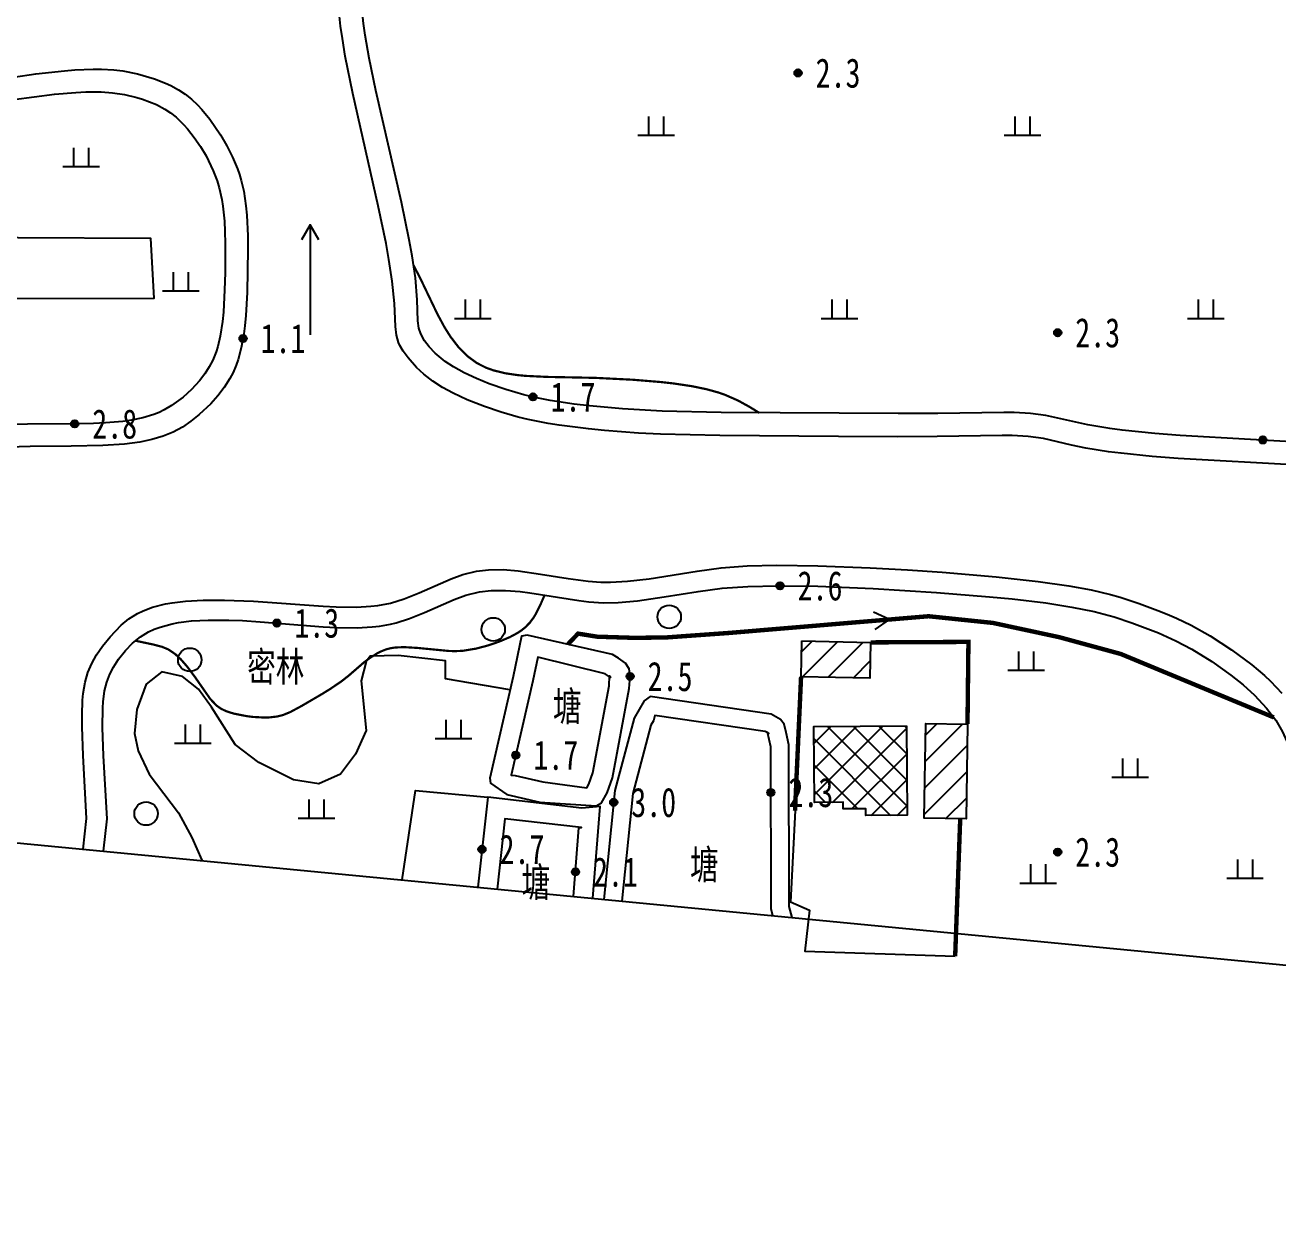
# Model space of a CAD drawing. Header units: metres. Extents: x 494039 to 619385, y 3351420 to 3402703.
# Drawn here: x 589668.6 to 589839.6, y 3392413.3 to 3392576.8 of the extents above; entities that cross this region are included whole.
import ezdxf
from ezdxf.enums import TextEntityAlignment as Align

# ---------------------------------------------------------------- set-up
doc = ezdxf.new("R2010")
doc.units = ezdxf.units.M
for name, pattern in [('2430', [0]), ('2450', [0]), ('8521', [0]), ('9610', [0])]:
    doc.linetypes.add(name, pattern=pattern)
for name, color, linetype in [('210100', 130, 'Continuous'), ('220200', 130, 'Continuous'), ('230102', 141, 'Continuous'), ('261301', 141, 'Continuous'), ('310300', 8, 'Continuous'), ('310500', 8, 'Continuous'), ('330400', 8, 'Continuous'), ('380201', 8, '2430'), ('380202', 8, '2450'), ('720100', 8, 'Continuous'), ('760201', 8, '8521'), ('810100', 8, '9610'), ('810302', 8, 'Continuous'), ('810501', 8, 'Continuous'), ('范围线', 8, 'Continuous')]:
    doc.layers.add(name, color=color, linetype=linetype)
doc.layers.add('710101', color=8, linetype='Continuous', lineweight=0)
pattern_1 = [(45, (0, 0), (-1.767766953, 1.767766953), [])]

# ---------------------------------------------------------------- blocks, each defined once
blk = doc.blocks.new('gu')
at = {"flags": 128}
for points in [[(3.75, 0), (-3.75, 0)], [(2.711, -0.6), (3.75, 0), (3.75, 0), (2.711, 0.6)]]:
    blk.add_lwpolyline(points, dxfattribs=at)
blk = doc.blocks.new('p_point')
for radius in [0.25, 0.2, 0.15, 0.1, 0.05]:
    blk.add_circle((0, 0), radius)
blk.add_point((0, 0))
blk = doc.blocks.new('vm')
at = {"linetype": 'Continuous'}
for p, q in [((-0.5, 0), (-0.5, 1.3)), ((0.5, 1.3), (0.5, 0)), ((1.25, 0), (-1.25, 0))]:
    blk.add_line(p, q, dxfattribs=at)
blk = doc.blocks.new('v1')
blk.add_circle((0, 0), 0.8)
blk = doc.blocks.new('1-3&1-4')
at = {"layer": '310300', "linetype": 'Continuous'}
h = blk.add_hatch(dxfattribs=at)
h.set_pattern_fill('ANSI31', color=8, scale=20, style=0)
h.set_pattern_definition(pattern_1)
h.paths.add_polyline_path([(589774.6082, 3392492.7845), (589784.0025, 3392492.592), (589783.9027, 3392487.7199), (589774.5083, 3392487.9124)])
h = blk.add_hatch(dxfattribs=at)
h.set_pattern_fill('ANSI31', color=8, scale=20, style=0)
h.set_pattern_definition(pattern_1)
h.paths.add_polyline_path([(589797.2159, 3392481.4426), (589797.0112, 3392468.5052), (589791.3173, 3392468.5953), (589791.522, 3392481.5327)])
at = {"layer": '310500', "linetype": 'Continuous'}
h = blk.add_hatch(dxfattribs=at)
h.set_pattern_fill('ANSI37', color=8, scale=20, style=0)
h.set_pattern_definition([(45, (0, 0), (-1.767766953, 1.767766953), []), (135, (0, 0), (-1.767766953, -1.767766953), [])])
h.paths.add_polyline_path([(589788.8867, 3392481.2072), (589788.9777, 3392469.0065), (589783.3503, 3392468.9645), (589783.3434, 3392469.896), (589780.2556, 3392469.873), (589780.2489, 3392470.7765), (589776.3362, 3392470.7474), (589776.2589, 3392481.1131)])
at = {"layer": '210100', "color": 141, "linetype": 'Continuous', "elevation": 0.8, "flags": 128}
for points in [[(589842.3729, 3392516.7912), (589825.9548, 3392517.6972), (589822.4256, 3392517.9653), (589818.1686, 3392518.3891), (589816.4721, 3392518.6022), (589813.3783, 3392519.0919), (589811.4261, 3392519.498), (589807.579, 3392520.4082), (589805.4786, 3392520.6905), (589803.3238, 3392520.8066), (589801.9447, 3392520.8216), (589793.083, 3392520.6715), (589787.682, 3392520.6517), (589779.5921, 3392520.6733), (589763.422, 3392520.8067), (589755.3365, 3392521.0002), (589752.3306, 3392521.1434), (589747.683, 3392521.4937), (589745.5181, 3392521.7092), (589741.5142, 3392522.2154), (589739.9834, 3392522.4587), (589737.2483, 3392522.9955), (589735.9102, 3392523.3204), (589733.5907, 3392523.9818), (589731.3015, 3392524.7531), (589728.9467, 3392525.6835), (589727.0299, 3392526.5743), (589725.5703, 3392527.372), (589724.2731, 3392528.212), (589723.0458, 3392529.1737), (589722.0358, 3392530.1142), (589720.8758, 3392531.4024), (589720.2169, 3392532.3078), (589719.7716, 3392533.0985), (589719.5931, 3392533.5099), (589719.3041, 3392534.5134), (589719.1457, 3392535.6784), (589719.0143, 3392538.844), (589718.726, 3392541.8529), (589718.2787, 3392544.8217), (589717.8765, 3392547.0314), (589716.811, 3392552.1555), (589713.3514, 3392567.4586), (589712.3227, 3392572.5873), (589711.9205, 3392574.987), (589711.6838, 3392576.6679), (589711.3439, 3392579.8569)], [(589667.031, 3392569.7164), (589670.0985, 3392570.1377), (589674.0116, 3392570.5833), (589675.4119, 3392570.6962), (589677.937, 3392570.7999), (589679.0616, 3392570.7909), (589680.7521, 3392570.6914), (589681.9564, 3392570.5453), (589683.9529, 3392570.1658), (589686.2942, 3392569.493), (589687.7946, 3392568.9048), (589688.5189, 3392568.5638), (589689.5641, 3392567.9861), (589690.4549, 3392567.3888), (589691.3258, 3392566.6861), (589692.1446, 3392565.9136), (589692.7279, 3392565.2954), (589693.8226, 3392563.9769), (589695.2978, 3392561.8415), (589696.1699, 3392560.3405), (589696.944, 3392558.7933), (589697.6035, 3392557.2093), (589697.883, 3392556.4056), (589698.1167, 3392555.6202), (589698.4577, 3392554.134), (589698.7566, 3392552.1273), (589698.875, 3392550.8615), (589699.0059, 3392548.0531), (589699.025, 3392546.2522), (589698.9166, 3392540.307), (589698.7422, 3392537.1964), (589698.6087, 3392535.7966), (589698.4674, 3392534.6874), (589698.1238, 3392532.7778), (589697.7006, 3392531.1847), (589697.432, 3392530.4079), (589697.0016, 3392529.3974), (589696.5667, 3392528.571), (589695.8039, 3392527.3764), (589694.9314, 3392526.2366), (589693.9694, 3392525.1554), (589692.3906, 3392523.6591), (589691.2629, 3392522.7618), (589690.083, 3392521.9636), (589688.8544, 3392521.2865), (589687.4894, 3392520.7204), (589685.9008, 3392520.2533), (589684.2699, 3392519.9233), (589682.188, 3392519.6519), (589679.2188, 3392519.4498), (589674.9171, 3392519.3583), (589669.3015, 3392519.3245), (589664.7717, 3392519.1699)], [(589676.5594, 3392464.3898), (589677.0186, 3392468.5839), (589676.5309, 3392477.1762), (589676.4116, 3392481.0814), (589676.3951, 3392482.6608), (589676.4658, 3392484.7061), (589676.5535, 3392485.6376), (589676.8074, 3392487.1589), (589677.1831, 3392488.4809), (589677.718, 3392489.7273), (589678.3735, 3392490.8813), (589679.2018, 3392492.0782), (589680.2419, 3392493.3651), (589681.7583, 3392494.9504), (589682.8031, 3392495.8077), (589683.9532, 3392496.5201), (589684.7593, 3392496.9077), (589686.0184, 3392497.3778), (589687.7747, 3392497.8314), (589688.6801, 3392497.9965), (589690.5347, 3392498.2266), (589692.9166, 3392498.3645), (589695.8384, 3392498.3708), (589699.7911, 3392498.2048), (589709.2941, 3392497.5151), (589711.0706, 3392497.4236), (589713.8261, 3392497.397), (589715.8, 3392497.5137), (589716.7764, 3392497.6303), (589718.4655, 3392497.9527), (589720.3378, 3392498.5238), (589722.4102, 3392499.3553), (589726.755, 3392501.2562), (589728.3684, 3392501.8406), (589730.2362, 3392502.3176), (589731.8766, 3392502.5129), (589733.8745, 3392502.5236), (589735.8963, 3392502.3596), (589738.9586, 3392501.9182), (589742.7256, 3392501.29), (589745.4661, 3392500.9343), (589747.1736, 3392500.8195), (589748.4988, 3392500.8097), (589750.8091, 3392500.9354), (589753.7685, 3392501.2815), (589760.3276, 3392502.3278), (589763.6118, 3392502.7653), (589767.1558, 3392503.0265), (589771.2177, 3392503.1222), (589776.8142, 3392503.0471), (589783.9457, 3392502.7636), (589789.0414, 3392502.4784), (589793.7751, 3392502.1554), (589801.1263, 3392501.5422), (589806.8759, 3392500.9207), (589811.0268, 3392500.3263), (589814.1105, 3392499.7473), (589816.7171, 3392499.1179), (589818.0306, 3392498.7469), (589820.6349, 3392497.9128), (589823.2074, 3392496.961), (589824.4804, 3392496.4393), (589825.7432, 3392495.8845), (589827.7392, 3392494.9189), (589830.3194, 3392493.4788), (589833.2248, 3392491.5988), (589835.9903, 3392489.5325), (589837.7271, 3392488.053), (589838.5539, 3392487.2802), (589840.1032, 3392485.6596)]]:
    blk.add_lwpolyline(points, dxfattribs=at)
at = {"layer": '220200', "color": 141, "linetype": 'Continuous', "const_width": 0.6, "flags": 128}
blk.add_lwpolyline([(589839.0074, 3392482.3611), (589818.1325, 3392491.0107), (589809.7343, 3392493.3015), (589800.684, 3392495.2473), (589791.9092, 3392496.1597), (589764.7101, 3392493.8822), (589756.0653, 3392493.2643), (589751.6753, 3392493.2128), (589746.6803, 3392493.3695), (589744.0784, 3392493.7875), (589742.6796, 3392492.3259)], dxfattribs=at)
at = {"layer": '230102', "color": 141, "linetype": 'Continuous', "flags": 128}
blk.add_lwpolyline([(589737.9119, 3392487.3613), (589734.9503, 3392474.4878), (589735.5177, 3392474.4193), (589739.2594, 3392473.5489), (589745.2603, 3392472.7549), (589745.5427, 3392473.2381), (589746.0829, 3392474.8077), (589748.3118, 3392486.6518), (589748.376, 3392488.0247), (589748.5077, 3392487.8229), (589747.7554, 3392488.3156), (589738.6111, 3392490.5951)], close=True, dxfattribs=at)
for points in [[(589770.6654, 3392455.3086), (589770.4228, 3392456.2383), (589770.3669, 3392478.3649), (589769.9087, 3392480.3499), (589770.1004, 3392480.151), (589769.6153, 3392480.4344), (589754.5611, 3392482.6106), (589754.3858, 3392481.9105), (589754.028, 3392481.2982), (589751.5517, 3392471.9544), (589750.0499, 3392457.298)], [(589743.4579, 3392457.9341), (589744.2038, 3392467.3028), (589744.5416, 3392467.33), (589734.0942, 3392468.5278), (589733.0256, 3392458.9408)]]:
    blk.add_lwpolyline(points, dxfattribs=at)
at = {"layer": '310300', "color": 8, "linetype": 'Continuous', "flags": 128}
for points, elevation in [([(589774.6082, 3392492.7845), (589784.0025, 3392492.592), (589783.9027, 3392487.7199), (589774.5083, 3392487.9124)], 6.5119), ([(589797.2159, 3392481.4426), (589797.0112, 3392468.5052), (589791.3173, 3392468.5953), (589791.522, 3392481.5327)], 7.2369)]:
    blk.add_lwpolyline(points, close=True, dxfattribs=dict(at, elevation=elevation))
at = {"layer": '310500', "color": 8, "linetype": 'Continuous', "elevation": 14.6034, "flags": 128}
blk.add_lwpolyline([(589788.8867, 3392481.2072), (589788.9777, 3392469.0065), (589783.3503, 3392468.9645), (589783.3434, 3392469.896), (589780.2556, 3392469.873), (589780.2489, 3392470.7765), (589776.3362, 3392470.7474), (589776.2589, 3392481.1131)], close=True, dxfattribs=at)
at = {"layer": '330400', "color": 8, "linetype": 'Continuous', "flags": 128}
blk.add_lwpolyline([(589595.4153, 3392548.213), (589685.7281, 3392547.7329), (589686.1723, 3392539.4844), (589595.682, 3392539.34)], close=True, dxfattribs=at)
at = {"layer": '380201', "color": 8, "linetype": '2430', "const_width": 0.6, "elevation": 5.9848, "flags": 128}
blk.add_lwpolyline([(589797.2159, 3392481.4426), (589797.3432, 3392492.6578), (589784.0025, 3392492.592)], dxfattribs=at)
at = {"layer": '380201', "color": 8, "linetype": '2430', "const_width": 0.6, "flags": 128}
for points in [[(589774.5083, 3392487.9124), (589773.6808, 3392469.6442)], [(589795.5326, 3392449.7882), (589796.222, 3392468.5177)]]:
    blk.add_lwpolyline(points, dxfattribs=at)
at = {"layer": '380202', "color": 8, "linetype": '2450', "flags": 128}
blk.add_lwpolyline([(589773.6808, 3392469.6442), (589773.0621, 3392457.2082), (589775.6547, 3392456.0563), (589775.0069, 3392450.4462), (589795.5326, 3392449.7882)], dxfattribs=at)
at = {"layer": '710101', "color": 8, "linetype": 'Continuous', "const_width": 0.3, "elevation": 2, "flags": 128}
for points in [[(589768.8329, 3392523.8924), (589767.402, 3392524.7633), (589765.8746, 3392525.6018), (589764.0496, 3392526.3982), (589763.2629, 3392526.6699), (589761.6583, 3392527.1184), (589759.608, 3392527.5435), (589757.1021, 3392527.916), (589755.4119, 3392528.1064), (589751.5697, 3392528.4227), (589746.3818, 3392528.6807), (589739.8291, 3392528.8098), (589736.9496, 3392528.949), (589735.8184, 3392529.0569), (589734.1562, 3392529.3056), (589732.5515, 3392529.6966), (589731.5245, 3392530.0631), (589730.2464, 3392530.7112), (589728.9914, 3392531.6397), (589727.7749, 3392532.8556), (589726.6541, 3392534.3176), (589725.8483, 3392535.6013), (589724.8847, 3392537.3843), (589722.576, 3392542.2071), (589721.6466, 3392544.0122)], [(589739.507, 3392499.0351), (589738.9442, 3392497.7352), (589738.3245, 3392496.4921), (589738.0455, 3392496.026), (589737.5196, 3392495.31), (589736.8798, 3392494.6497), (589736.2815, 3392494.1778), (589735.7958, 3392493.8619), (589734.755, 3392493.3048), (589733.2706, 3392492.6773), (589731.7215, 3392492.1537), (589730.1376, 3392491.7362), (589728.3365, 3392491.4431), (589727.3066, 3392491.3976), (589726.4774, 3392491.4183), (589722.146, 3392491.8391), (589720.3224, 3392491.9451), (589719.1323, 3392491.8933), (589718.5492, 3392491.8072), (589717.9098, 3392491.6455), (589717.1206, 3392491.3283), (589716.672, 3392491.0963), (589715.6805, 3392490.4724), (589714.8066, 3392489.8123), (589712.767, 3392488.0443), (589711.754, 3392487.251), (589710.2397, 3392486.2273), (589709.1583, 3392485.5579), (589706.3993, 3392483.9442), (589704.8243, 3392483.0932), (589703.8372, 3392482.6881), (589703.0491, 3392482.4848), (589701.9189, 3392482.3532), (589701.2275, 3392482.3376), (589699.7111, 3392482.4237), (589698.8905, 3392482.5257), (589697.0881, 3392482.8796), (589696.0891, 3392483.1961), (589695.3726, 3392483.5349), (589694.7639, 3392483.9622), (589693.8935, 3392484.8728), (589691.7933, 3392487.8873), (589690.7335, 3392489.3005), (589689.8588, 3392490.2995), (589689.1006, 3392491.0043), (589688.1531, 3392491.6398), (589687.3194, 3392491.9856), (589686.0605, 3392492.3151), (589683.6597, 3392492.8211)]]:
    blk.add_lwpolyline(points, dxfattribs=at)
at = {"layer": '760201', "color": 8, "linetype": '8521', "flags": 128}
for points in [[(589948.5402, 3393111.1023), (589971.9388, 3393123.0557), (589991.0439, 3393131.6399), (589993.8902, 3393133.0287), (589997.9671, 3393135.2883), (590002.3316, 3393137.534), (590007.0476, 3393139.1378), (590010.346, 3393139.8168), (590026.9465, 3393145.6285), (590040.5214, 3393149.1935), (590059.6474, 3393157.0536), (590063.0152, 3393157.5748), (590065.8047, 3393157.1161), (590066.7795, 3393156.5459), (590068.0059, 3393154.6654), (590069.3756, 3393151.5379), (590075.4776, 3393121.6707), (590076.2176, 3393112.2324), (590079.1758, 3393102.2869), (590080.1449, 3393097.694), (590080.4042, 3393096.2205), (590080.7207, 3393093.8183), (590080.8722, 3393091.7512), (590080.9057, 3393089.0896), (590080.482, 3393079.3959), (590080.4832, 3393076.7272), (590080.5824, 3393074.8958), (590080.9205, 3393071.6576), (590082.0306, 3393063.684), (590083.3051, 3393051.9115), (590084.4758, 3393043.8619), (590084.6151, 3393042.5197), (590084.7245, 3393040.5046), (590084.6772, 3393038.1004), (590084.4418, 3393035.2138), (590083.8836, 3393030.8816), (590082.5505, 3393021.7283), (590082.2074, 3393018.352), (590082.1126, 3393016.6436), (590082.0982, 3393013.778), (590082.1594, 3393011.9532), (590082.4515, 3393007.5182), (590082.8387, 3393003.3552), (590084.2948, 3392989.6438), (590084.5045, 3392987.1094), (590084.6932, 3392983.5688), (590084.6927, 3392980.5459), (590084.6059, 3392979.0408), (590084.3918, 3392977.1907), (590083.9913, 3392974.9506), (590083.6956, 3392973.6113), (590082.953, 3392970.7196), (590082.0433, 3392967.6209), (590079.7549, 3392960.3037), (590079.4166, 3392959.0784), (590078.8929, 3392956.8652), (590078.5933, 3392955.1335), (590078.4091, 3392953.3243), (590078.3317, 3392951.5045), (590078.3335, 3392949.677), (590078.3941, 3392947.8436), (590078.6353, 3392944.1652), (590079.2674, 3392937.7077), (590080.5789, 3392926.6193), (590081.396, 3392920.1546), (590082.5237, 3392911.8711), (590083.3819, 3392906.4914), (590084.2706, 3392901.7974), (590084.8013, 3392899.357), (590086.4256, 3392892.6465), (590087.1544, 3392889.2846), (590087.5297, 3392887.0456), (590087.6661, 3392885.9275), (590087.7893, 3392884.0675), (590087.7664, 3392882.5835), (590087.7042, 3392881.8433), (590087.592, 3392881.0464), (590087.3041, 3392879.7753), (590086.7263, 3392878.1648), (590084.8545, 3392874.5841), (590084.4424, 3392873.5929), (590084.1389, 3392872.5407), (590083.996, 3392871.8215), (590083.8251, 3392870.3497), (590083.7805, 3392869.4125), (590083.8164, 3392866.938), (590085.1655, 3392844.7452), (590085.8986, 3392830.7411), (590086.2179, 3392822.2073), (590086.2859, 3392817.4119), (590086.2106, 3392813.6925), (590085.9575, 3392810.3022), (590085.5635, 3392807.4955), (590084.2211, 3392799.7366), (590083.9699, 3392797.8448), (590083.6141, 3392794.258), (590083.352, 3392790.0266), (590083.2786, 3392787.7372), (590083.2507, 3392781.9664), (590083.3073, 3392777.6378), (590083.8329, 3392755.9933), (590084.695, 3392724.2427), (590084.9161, 3392716.7684), (590085.1545, 3392711.0546), (590085.4109, 3392707.8401), (590085.8121, 3392704.8966), (590086.3651, 3392702.3385), (590086.9831, 3392700.2356), (590087.615, 3392698.5175), (590088.2893, 3392697.0072), (590088.8716, 3392695.9057), (590090.5141, 3392693.2185), (590091.2184, 3392691.9186), (590091.6232, 3392690.9437), (590091.7777, 3392690.4426), (590091.9546, 3392689.5237), (590092.0126, 3392688.3552), (590091.8608, 3392686.5035), (590091.52, 3392684.5607), (590090.7602, 3392681.2054), (590090.2537, 3392678.662), (590090.0529, 3392677.2802), (590089.8071, 3392674.3664), (590089.7253, 3392671.44), (590089.7337, 3392669.2399), (590089.8913, 3392664.0966), (590090.0734, 3392660.4187), (590090.3373, 3392656.0044), (590090.9384, 3392647.9221), (590091.216, 3392644.9926), (590091.7097, 3392640.9105), (590092.3386, 3392637.002), (590092.8124, 3392634.4062), (590095.4632, 3392621.0107), (590096.3108, 3392616.4716), (590096.7532, 3392613.8747), (590097.3199, 3392609.9732), (590097.619, 3392607.0451), (590097.6991, 3392605.7439), (590097.7347, 3392603.7926), (590097.6687, 3392602.1779), (590097.5604, 3392600.8887), (590097.1964, 3392597.9892), (590096.0763, 3392590.5774), (590095.7992, 3392587.6719), (590095.7429, 3392585.8552), (590095.7616, 3392584.3605), (590095.9292, 3392581.3691), (590096.1007, 3392579.4995), (590096.3125, 3392577.631), (590096.8401, 3392573.9015), (590097.1557, 3392572.043), (590097.7462, 3392569.0842), (590098.8574, 3392564.688), (590100.6723, 3392558.2893), (590101.6134, 3392554.6902), (590102.1364, 3392552.2825), (590102.3483, 3392551.0744), (590102.5162, 3392549.8623), (590102.6456, 3392548.3921), (590102.6831, 3392546.359), (590102.6431, 3392545.0822), (590102.4001, 3392541.7485), (590101.8441, 3392535.5793), (590101.4226, 3392524.9034), (590100.8171, 3392517.8727), (590100.7699, 3392516.1557), (590100.8503, 3392512.0157), (590100.7283, 3392510.5835), (590100.5487, 3392509.6946), (590100.3662, 3392509.0932), (590099.9552, 3392508.0861), (590099.3106, 3392506.8659), (590098.5239, 3392505.6081), (590097.3421, 3392503.934), (590096.3765, 3392502.7565), (590095.3139, 3392501.6691), (590094.2658, 3392500.7952), (590093.2021, 3392500.0707), (590092.1482, 3392499.4928), (590091.3528, 3392499.1427), (590090.0102, 3392498.6878), (590088.4504, 3392498.3174), (590087.5673, 3392498.1647), (590085.5984, 3392497.9356), (590084.5163, 3392497.8622), (590081.1605, 3392497.8107), (590077.6935, 3392497.9512), (590075.6217, 3392498.0938), (590069.4265, 3392498.6599), (590058.4392, 3392499.8015), (590055.0052, 3392500.1176), (590050.8801, 3392500.4082), (590048.8145, 3392500.4916), (590044.0038, 3392500.4864), (590029.5461, 3392499.9927), (590025.6965, 3392499.9962), (590022.4907, 3392500.1491), (590018.4565, 3392500.5076), (590015.7695, 3392500.8043), (590005.9214, 3392502.0002), (590001.6399, 3392502.4647), (589995.3542, 3392502.9961), (589971.5762, 3392504.6612), (589964.7751, 3392505.2869), (589961.2465, 3392505.7432), (589958.6853, 3392506.1913), (589957.5334, 3392506.4417), (589955.7128, 3392506.9247), (589954.8924, 3392507.1886), (589953.6018, 3392507.7012), (589953.1159, 3392507.9428), (589952.3378, 3392508.4265), (589951.5828, 3392509.0963), (589950.751, 3392510.2), (589950.1549, 3392511.2488), (589948.9275, 3392513.912), (589948.3343, 3392514.8218), (589947.9991, 3392515.1878), (589947.3717, 3392515.7176), (589946.016, 3392516.5548), (589944.055, 3392517.4692), (589943.4362, 3392517.6941), (589942.2547, 3392518.0295), (589940.8477, 3392518.2698), (589939.9541, 3392518.3573), (589937.7864, 3392518.4613), (589927.4474, 3392518.704), (589919.7131, 3392518.7576), (589915.2185, 3392518.6753), (589913.2998, 3392518.5898), (589910.1185, 3392518.3364), (589907.5961, 3392517.9827), (589906.3458, 3392517.7331), (589904.0167, 3392517.0812), (589903.2622, 3392516.8055), (589901.9534, 3392516.2305), (589898.9901, 3392514.5719), (589898.2211, 3392514.2298), (589897.6208, 3392514.0298), (589896.5254, 3392513.7912), (589895.8836, 3392513.7077), (589894.2577, 3392513.6194), (589893.0064, 3392513.6286), (589890.5599, 3392513.778), (589887.4868, 3392514.1407), (589883.2598, 3392514.8217), (589874.8128, 3392516.3267), (589868.8266, 3392517.1984), (589860.2186, 3392518.2493), (589855.0476, 3392518.8245), (589851.0231, 3392519.2405), (589845.4442, 3392519.7326), (589826.2408, 3392520.8274), (589822.7717, 3392521.0917), (589818.3183, 3392521.541), (589816.655, 3392521.7554), (589813.6225, 3392522.249), (589807.9119, 3392523.553), (589805.8203, 3392523.8292), (589803.5887, 3392523.9485), (589802.1606, 3392523.9638), (589793.1592, 3392523.8151), (589787.7755, 3392523.7965), (589763.5919, 3392523.9498), (589755.5317, 3392524.1411), (589750.1404, 3392524.4445), (589745.6415, 3392524.8607), (589743.5496, 3392525.1115), (589740.2809, 3392525.6069), (589738.219, 3392526.0124), (589736.6796, 3392526.3808), (589734.2124, 3392527.0921), (589731.9341, 3392527.8813), (589730.2002, 3392528.579), (589728.5162, 3392529.3619), (589727.0665, 3392530.1629), (589725.9637, 3392530.8936), (589724.5609, 3392532.06), (589723.7566, 3392532.9032), (589723.1291, 3392533.7116), (589722.6065, 3392534.6655), (589722.3591, 3392535.4741), (589722.2175, 3392536.4782), (589722.1327, 3392539.3252), (589721.875, 3392542.34), (589721.4421, 3392545.3094), (589721.044, 3392547.5175), (589719.976, 3392552.6337), (589716.4782, 3392567.9028), (589715.5768, 3392572.2872), (589715.0383, 3392575.409), (589714.8119, 3392577.0177), (589714.4873, 3392580.0701), (589714.3875, 3392581.5096), (589714.3161, 3392584.0286), (589714.438, 3392587.1806), (589714.8925, 3392593.0101), (589714.9468, 3392594.0755), (589714.9081, 3392595.5506), (589714.6955, 3392596.9006), (589714.141, 3392599.6344), (589712.8814, 3392608.1598), (589711.9808, 3392613.1731), (589711.591, 3392615.0918), (589710.7982, 3392618.5225), (589710.3931, 3392620.0334), (589709.7785, 3392622.0357), (589708.4413, 3392625.8063), (589707.8306, 3392627.7735), (589707.4655, 3392629.3969), (589707.1669, 3392631.4637), (589706.4606, 3392638.9312), (589706.341, 3392640.5633), (589706.2217, 3392643.8443), (589706.2344, 3392646.106), (589706.2806, 3392646.8319), (589706.4845, 3392648.135), (589706.8032, 3392649.156), (589707.2036, 3392650.0215), (589707.5366, 3392650.5773), (589708.066, 3392651.2859), (589708.822, 3392652.0902), (589709.3166, 3392652.5375), (589710.3765, 3392653.3721), (589714.7878, 3392656.2995), (589716.067, 3392657.2621), (589716.8274, 3392657.9309), (589717.9187, 3392659.0537), (589719.3841, 3392660.8921), (589720.7721, 3392663.0448), (589721.7057, 3392664.7929), (589722.4705, 3392666.494), (589724.6784, 3392672.1603), (589725.4045, 3392673.7383), (589726.1188, 3392675.0213), (589726.8053, 3392676.023), (589727.7427, 3392677.0915), (589728.8853, 3392678.1315), (589731.2715, 3392680.1563), (589732.1606, 3392681.061), (589732.7873, 3392681.8554), (589733.6974, 3392683.3874), (589734.4535, 3392685.0941), (589734.9901, 3392686.6681), (589735.3674, 3392688.176), (589735.5441, 3392689.1958), (589735.655, 3392690.2104), (589735.713, 3392691.8468), (589735.6231, 3392693.695), (589735.4164, 3392695.3327), (589735.092, 3392696.9542), (589734.884, 3392697.7552), (589734.3677, 3392699.3293), (589733.331, 3392701.9636), (589733.0752, 3392702.9256), (589732.9794, 3392703.6206), (589732.9558, 3392704.7781), (589733.246, 3392708.0066), (589733.302, 3392709.2239), (589733.2438, 3392710.999), (589733.042, 3392712.7561), (589732.8139, 3392714.0245), (589732.3347, 3392716.0051), (589730.2624, 3392722.7563)], [(589679.3329, 3392464.1221), (589679.8122, 3392468.4998), (589679.326, 3392477.0948), (589679.2054, 3392480.9839), (589679.2174, 3392483.6465), (589679.2712, 3392484.4794), (589679.471, 3392485.98), (589679.762, 3392487.1702), (589680.1783, 3392488.2676), (589680.6802, 3392489.2342), (589681.3831, 3392490.3088), (589682.3062, 3392491.4634), (589683.2627, 3392492.4639), (589684.3681, 3392493.3702), (589685.4733, 3392494.0307), (589686.2479, 3392494.3875), (589687.0486, 3392494.6864), (589688.7164, 3392495.1361), (589689.5782, 3392495.2982), (589691.3467, 3392495.5201), (589693.6226, 3392495.6453), (589696.4189, 3392495.634), (589698.3075, 3392495.558), (589700.6811, 3392495.4117), (589709.2768, 3392494.733), (589711.1117, 3392494.6309), (589713.9557, 3392494.5877), (589715.9928, 3392494.692), (589717.0004, 3392494.8026), (589718.4965, 3392495.0603), (589719.237, 3392495.2377), (589721.076, 3392495.8315), (589723.1185, 3392496.67), (589727.1817, 3392498.445), (589728.7749, 3392499.0193), (589730.6193, 3392499.4867), (589732.2273, 3392499.6751), (589734.1854, 3392499.6836), (589736.1666, 3392499.5224), (589737.4968, 3392499.3507), (589744.2005, 3392498.2859), (589745.5422, 3392498.1317), (589747.5489, 3392498.0096), (589749.5465, 3392498.0436), (589752.199, 3392498.2722), (589755.834, 3392498.7888), (589760.4546, 3392499.5401), (589763.7605, 3392499.9772), (589767.26, 3392500.2302), (589771.2706, 3392500.3211), (589776.7962, 3392500.2467), (589784.3402, 3392499.9469), (589792.9998, 3392499.4156), (589800.2196, 3392498.8239), (589803.3049, 3392498.5189), (589807.9125, 3392497.9658), (589811.4681, 3392497.4087), (589814.4833, 3392496.7879), (589817.2064, 3392496.0612), (589819.6519, 3392495.2773), (589823.2643, 3392493.8935), (589825.628, 3392492.8175), (589827.8062, 3392491.6696), (589830.5421, 3392489.9954), (589833.1605, 3392488.1402), (589834.8162, 3392486.8081), (589836.375, 3392485.3951), (589838.0307, 3392483.6286), (589839.2639, 3392481.9915), (589840.1845, 3392480.39), (589840.7692, 3392479.0566), (589841.0571, 3392478.269), (589841.5457, 3392476.65), (589841.7984, 3392475.6151), (589842.1976, 3392473.5103), (589842.4905, 3392471.1705), (589842.644, 3392468.8775), (589842.6924, 3392465.7713), (589842.6523, 3392463.7073), (589842.4325, 3392459.0754), (589841.8078, 3392449.8289), (589841.7363, 3392448.4503)], [(589773.2937, 3392455.055), (589772.9011, 3392456.5595), (589772.8454, 3392478.633), (589772.4856, 3392480.2964), (589772.1857, 3392481.4406), (589771.7121, 3392482.0806), (589770.4486, 3392482.8189), (589753.9253, 3392485.2074), (589753.0894, 3392484.6058), (589751.7178, 3392482.2585), (589749.1054, 3392472.4011), (589747.5822, 3392457.5361)], [(589746.0905, 3392457.6801), (589747.0864, 3392470.1879), (589744.5865, 3392469.9867), (589731.7598, 3392471.4574), (589730.393, 3392459.1949)]]:
    blk.add_lwpolyline(points, dxfattribs=at)
for points in [[(589592.6882, 3392558.3279), (589601.7171, 3392558.8673), (589605.2008, 3392558.5567), (589608.6804, 3392558.3372), (589612.113, 3392558.321), (589615.0378, 3392558.4988), (589618.6854, 3392558.9069), (589623.7841, 3392559.6559), (589644.1558, 3392563.1329), (589652.4198, 3392564.4633), (589667.0907, 3392566.632), (589672.648, 3392567.3674), (589675.568, 3392567.6286), (589676.8979, 3392567.6921), (589679.0303, 3392567.6868), (589680.5341, 3392567.5765), (589682.2057, 3392567.3252), (589683.8566, 3392566.9398), (589684.6662, 3392566.6961), (589686.5402, 3392565.9605), (589687.7126, 3392565.3357), (589688.4658, 3392564.836), (589689.2257, 3392564.2313), (589690.2818, 3392563.2126), (589690.7759, 3392562.6616), (589691.702, 3392561.4922), (589692.5487, 3392560.2501), (589693.3159, 3392558.9519), (589694.3036, 3392556.9265), (589694.8347, 3392555.5377), (589695.1175, 3392554.6102), (589695.4706, 3392553.0283), (589695.6149, 3392552.1159), (589695.825, 3392550.045), (589695.8985, 3392548.653), (589695.9371, 3392547.0195), (589695.9095, 3392542.9959), (589695.8543, 3392540.6904), (589695.6865, 3392537.6282), (589695.5607, 3392536.3675), (589695.2535, 3392534.3842), (589694.9068, 3392532.9362), (589694.685, 3392532.229), (589694.2266, 3392531.0817), (589693.7586, 3392530.1839), (589693.1315, 3392529.2088), (589692.4176, 3392528.2781), (589691.3553, 3392527.1127), (589690.1902, 3392526.0469), (589688.6172, 3392524.888), (589687.6205, 3392524.3083), (589686.9209, 3392523.9735), (589686.1907, 3392523.6824), (589684.6908, 3392523.2286), (589683.1494, 3392522.91), (589681.9725, 3392522.7389), (589679.5798, 3392522.5234), (589677.9643, 3392522.4467), (589675.9301, 3392522.3993), (589668.9765, 3392522.3706), (589664.5572, 3392522.2282), (589661.7842, 3392522.0612), (589650.7663, 3392521.2314), (589648.0154, 3392521.0517), (589643.9308, 3392520.8776), (589639.3951, 3392520.8629), (589631.5472, 3392521.0511), (589616.0642, 3392521.5968), (589609.7717, 3392521.9098), (589605.7153, 3392522.232), (589603.9061, 3392522.4351), (589601.6358, 3392522.7716), (589597.914, 3392523.4992), (589596.2208, 3392523.744), (589595.4603, 3392523.7986), (589594.2605, 3392523.7787), (589592.9746, 3392523.5566), (589591.8934, 3392523.1946), (589590.5117, 3392522.564), (589587.4228, 3392520.9322), (589586.4109, 3392520.5039), (589585.3621, 3392520.2355), (589584.3534, 3392520.1841), (589583.898, 3392520.2199), (589582.9883, 3392520.3887), (589581.6671, 3392520.8602), (589580.4653, 3392521.5633), (589579.6555, 3392522.2639), (589578.7864, 3392523.3523), (589577.9616, 3392524.8485), (589577.4528, 3392526.0674), (589577.1243, 3392526.9939), (589576.7195, 3392528.4223), (589576.4901, 3392529.6924), (589576.422, 3392531.202), (589576.5383, 3392532.5309), (589576.8476, 3392534.1915), (589577.4594, 3392536.5132), (589579.1132, 3392542.2467), (589579.6765, 3392543.7404), (589580.3057, 3392545.0378), (589581.1264, 3392546.4257), (589582.5553, 3392548.3914), (589583.6244, 3392549.6099), (589585.5868, 3392551.5031), (589586.3326, 3392552.3191), (589586.701, 3392552.815), (589587.7263, 3392554.4006), (589588.4219, 3392555.3015), (589589.0293, 3392555.8819), (589589.9647, 3392556.583)], [(589735.2063, 3392487.9496), (589732.0405, 3392474.0537), (589732.1342, 3392473.3943), (589734.3759, 3392471.8422), (589738.8536, 3392470.8006), (589746.5495, 3392470.3023), (589747.28, 3392470.7234), (589748.0715, 3392472.0778), (589748.7657, 3392474.0948), (589751.0646, 3392486.3182), (589751.1714, 3392487.9516), (589751.0519, 3392488.9905), (589750.5408, 3392489.7737), (589749.6005, 3392490.4442), (589748.788, 3392490.919), (589737.1537, 3392493.5986), (589736.3482, 3392493.4636)]]:
    blk.add_lwpolyline(points, close=True, dxfattribs=at)
at = {"layer": '810100', "color": 8, "linetype": '9610', "flags": 128}
for points in [[(589734.7899, 3392486.1221), (589725.9773, 3392487.6135), (589725.9704, 3392490.0882), (589719.5498, 3392490.7877), (589715.7205, 3392490.6998), (589715.169, 3392490.0047), (589714.4893, 3392487.3497), (589715.1698, 3392480.5572), (589713.7057, 3392477.3486), (589711.6673, 3392474.617), (589708.7131, 3392473.2912), (589705.2639, 3392473.8533), (589700.5247, 3392476.1863), (589697.3119, 3392478.6449), (589694.0471, 3392483.7497), (589692.3049, 3392486.2182), (589690.1118, 3392487.9356), (589687.2893, 3392488.566), (589685.1603, 3392486.9019), (589683.8658, 3392483.4434), (589683.5378, 3392480.1469), (589684.0596, 3392477.8073), (589685.5381, 3392474.6181), (589689.5758, 3392469.3538), (589691.3677, 3392465.9864), (589692.7377, 3392462.8607), (589692.7319, 3392462.8291)], [(589720.079, 3392460.1902), (589721.8994, 3392472.4077), (589731.7598, 3392471.4574)]]:
    blk.add_lwpolyline(points, dxfattribs=at)
at = {"layer": '范围线', "color": 8, "flags": 128}
blk.add_lwpolyline([(580974.9971, 3398172.2884), (580158.1729, 3397748.7629), (583102.2681, 3395406.1495), (589376.9328, 3392493.3034), (594318.9563, 3392016.403), (594002.9657, 3392059.9931), (593709.5027, 3392110.274), (593489.39, 3392154.2585), (593446.55, 3392164.1073), (593184.0367, 3392224.4585), (592856.0894, 3392311.9807), (592630.9821, 3392379.424), (592345.2786, 3392474.0542), (592112.8421, 3392558.6278), (591835.9381, 3392668.5492), (591571.4074, 3392783.2499), (591303.4331, 3392909.9936), (591275.2655, 3392923.316), (591065.2798, 3393031.2284), (591019.813, 3393054.5939), (590886.2864, 3393127.1825), (590776.1303, 3393189.2284), (589711.9005, 3393302.4152), (583546.9224, 3396125.8295)], close=True, dxfattribs=at)
at = {"layer": '261301', "color": 141, "linetype": 'Continuous', "xscale": 2, "yscale": 2}
for p, rotation in [((589707.5301, 3392542.0667, 1.1), 90.0002104591497), ((589779.0994, 3392495.0871, 3.5569), 4.784197589342375)]:
    blk.add_blockref('gu', p, dxfattribs=dict(at, rotation=rotation))
at = {"layer": '720100', "color": 8, "linetype": 'Continuous', "xscale": 2, "yscale": 2, "zscale": 2}
for p in [(589774.0925, 3392570.2701, 2.2696), (589698.3637, 3392534.0527, 1.1), (589809.5198, 3392534.8428, 2.3046), (589737.926, 3392526.0779, 1.6823), (589675.3925, 3392522.3963, 2.8026), (589837.5141, 3392520.2083, 2.075), (589771.6337, 3392500.3193, 2.5808), (589702.9647, 3392495.2336, 1.3157), (589751.1714, 3392487.9516, 2.4749), (589735.5759, 3392477.2073, 1.7407), (589770.3827, 3392472.1203, 2.3244), (589748.9384, 3392470.7721, 2.9976), (589730.9691, 3392464.3637, 2.6924), (589809.5197, 3392463.988, 2.3129), (589743.724, 3392461.2775, 2.134)]:
    blk.add_blockref('p_point', p, dxfattribs=at)
at = {"layer": '810302', "color": 8, "linetype": 'Continuous', "xscale": 2, "yscale": 2}
for p in [(589754.7375, 3392561.7473), (589804.7375, 3392561.7473), (589676.2617, 3392557.4512, 3.6859), (589689.8689, 3392540.5178, 3.6859), (589729.7375, 3392536.7473), (589779.7375, 3392536.7473), (589829.7375, 3392536.7473), (589805.2351, 3392488.7532, 3.6859), (589691.5002, 3392478.7821, 3.6859), (589727.1027, 3392479.4148, 3.6859), (589819.4168, 3392474.1482, 3.6859), (589708.4007, 3392468.5441, 3.6859), (589806.8402, 3392459.7163, 3.6859), (589835.0801, 3392460.3899, 3.6859)]:
    blk.add_blockref('vm', p, dxfattribs=at)
at = {"layer": '810501', "color": 8, "linetype": 'Continuous', "xscale": 2, "yscale": 2}
for p in [(589756.5137, 3392496.0773, 3.6859), (589732.5075, 3392494.3614, 3.6859), (589691.0999, 3392490.218, 3.6859), (589685.1368, 3392469.2394, 3.6859)]:
    blk.add_blockref('v1', p, dxfattribs=at)
at = {"color": 8, "linetype": 'Continuous', "width": 0.75}
blk.add_text('密林', height=4, dxfattribs=at).set_placement((589702.836, 3392489.3683), align=Align.MIDDLE)
at = {"color": 8, "width": 0.75}
for p in [(589742.6014, 3392483.8697, 2.8883), (589761.3107, 3392462.2726, 3.3039), (589738.3276, 3392459.8685, 3.1827)]:
    blk.add_text('塘', height=4, dxfattribs=at).set_placement(p, align=Align.MIDDLE_CENTER)
at = {"layer": '720100', "color": 8, "width": 0.75}
for s, p in [('2.3', (589776.4925, 3392570.2701, 2.2696)), ('1.1', (589700.7637, 3392534.0527, 1.1)), ('2.3', (589811.9198, 3392534.8428, 2.3046)), ('1.7', (589740.326, 3392526.0779, 1.6823)), ('2.8', (589677.7925, 3392522.3963, 2.8026)), ('2.6', (589774.0337, 3392500.3193, 2.5808)), ('1.3', (589705.3647, 3392495.2336, 1.3157)), ('2.5', (589753.5714, 3392487.9516, 2.4749)), ('1.7', (589737.9759, 3392477.2073, 1.7407)), ('3.0', (589751.3384, 3392470.7721, 2.9976)), ('2.3', (589772.7827, 3392472.1203, 2.3244)), ('2.7', (589733.3691, 3392464.3637, 2.6924)), ('2.3', (589811.9197, 3392463.988, 2.3129)), ('2.1', (589746.124, 3392461.2775, 2.134))]:
    blk.add_text(s, height=4, dxfattribs=at).set_placement(p, align=Align.MIDDLE_LEFT)

msp = doc.modelspace()

# ---------------------------------------------------------------- block references
msp.add_blockref('1-3&1-4', (0, 0))

doc.saveas('drawing.dxf')
